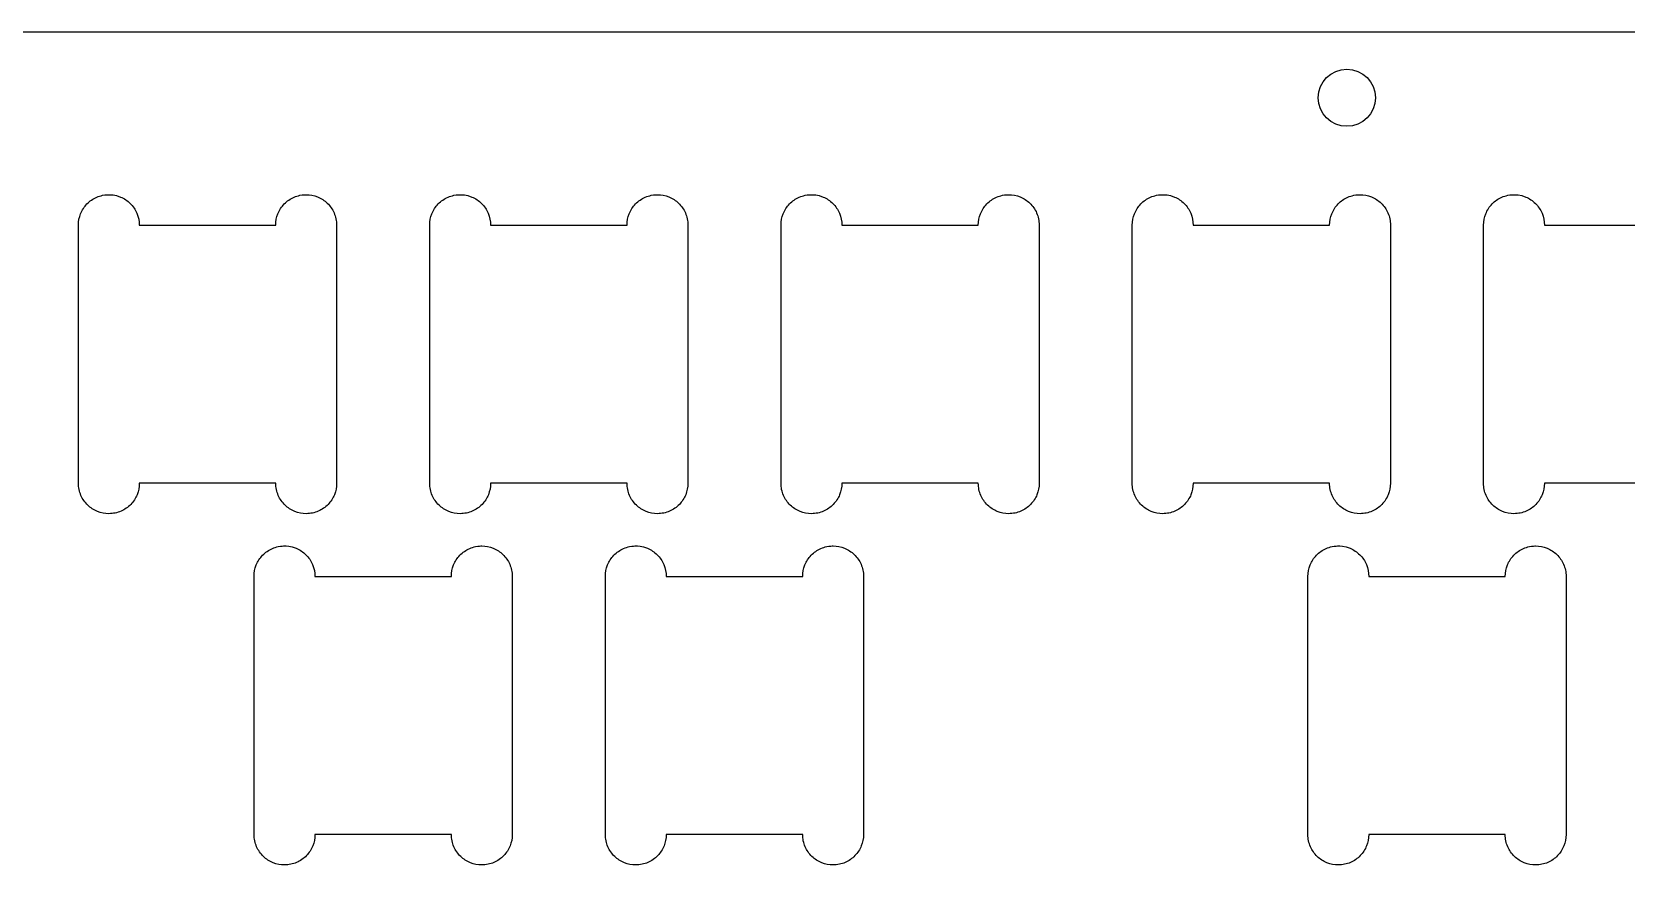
# Model space of a CAD drawing. Header units: millimetres. Extents: x -303 to 17, y 110 to 221.
# Drawn here: x -161.9 to -75.5, y 174.6 to 220.7 of the extents above; entities that cross this region are included whole.
import ezdxf

# ---------------------------------------------------------------- set-up
doc = ezdxf.new("R2010")
doc.units = ezdxf.units.MM
doc.layers.get('0').update_dxf_attribs({"linetype": 'CONTINUOUS'})

msp = doc.modelspace()

# ---------------------------------------------------------------- linework, layer by layer
for p, q in [((-159.4, 196.2), (-159.4, 210.2)), ((-156.1, 210.2), (-148.7, 210.2)), ((-145.4, 210.2), (-145.4, 196.2)), ((-140.35, 196.2), (-140.35, 210.2)), ((-137.05, 210.2), (-129.65, 210.2)), ((-126.35, 210.2), (-126.35, 196.2)), ((-121.3, 196.2), (-121.3, 210.2)), ((-118, 210.2), (-110.6, 210.2)), ((-107.3, 210.2), (-107.3, 196.2)), ((-102.25, 196.2), (-102.25, 210.2)), ((-98.95, 210.2), (-91.55, 210.2)), ((-88.25, 210.2), (-88.25, 196.2)), ((-83.2, 196.2), (-83.2, 210.2)), ((-79.9, 210.2), (-72.5, 210.2)), ((-148.7, 196.2), (-156.1, 196.2)), ((-129.65, 196.2), (-137.05, 196.2)), ((-110.6, 196.2), (-118, 196.2)), ((-91.55, 196.2), (-98.95, 196.2)), ((-72.5, 196.2), (-79.9, 196.2)), ((-149.875, 177.15), (-149.875, 191.15)), ((-146.575, 191.15), (-139.175, 191.15)), ((-135.875, 191.15), (-135.875, 177.15)), ((-130.825, 177.15), (-130.825, 191.15)), ((-127.525, 191.15), (-120.125, 191.15)), ((-116.825, 191.15), (-116.825, 177.15)), ((-92.725, 177.15), (-92.725, 191.15)), ((-89.425, 191.15), (-82.025, 191.15)), ((-78.725, 191.15), (-78.725, 177.15)), ((-139.175, 177.15), (-146.575, 177.15)), ((-120.125, 177.15), (-127.525, 177.15)), ((-82.025, 177.15), (-89.425, 177.15))]:
    msp.add_line(p, q)
msp.add_lwpolyline([(-301.228, 109.523, -0.414214), (-303.228, 111.523), (-303.228, 218.678, -0.414214), (-301.228, 220.678), (15.478, 220.678, -0.414214), (17.478, 218.678), (17.478, 168.723), (-79.522, 168.723, 0.414214), (-81.522, 166.723), (-81.522, 109.523)], format="xyb", close=True)
msp.add_circle((-90.615, 217.106), 1.55)
for points, knots in [([(-159.4, 210.2), (-159.4, 210.413), (-159.36, 210.622), (-159.201, 211.015), (-159.084, 211.193), (-158.787, 211.501), (-158.607, 211.627), (-158.306, 211.758), (-158.2, 211.792), (-157.923, 211.85), (-157.793, 211.85), (-157.75, 211.85)], [0, 0, 0, 0, 0.0638441, 0.0638441, 0.1272874, 0.1272874, 0.1925427, 0.1925427, 0.2260047, 0.2260047, 0.2775049, 0.2775049, 0.2775049, 0.2775049]), ([(-157.75, 211.85), (-157.674, 211.85), (-157.417, 211.85), (-156.919, 211.641), (-156.741, 211.523), (-156.437, 211.222), (-156.313, 211.041), (-156.143, 210.637), (-156.1, 210.421), (-156.1, 210.2)], [0.00002452, 0.00002452, 0.00002452, 0.00002452, 0.02255562, 0.02255562, 0.03701983, 0.03701983, 0.05189246, 0.05189246, 0.06697157, 0.06697157, 0.06697157, 0.06697157]), ([(-148.7, 210.2), (-148.7, 210.413), (-148.66, 210.622), (-148.501, 211.015), (-148.384, 211.193), (-148.087, 211.501), (-147.907, 211.627), (-147.606, 211.758), (-147.5, 211.792), (-147.223, 211.85), (-147.092, 211.85), (-147.05, 211.85)], [0, 0, 0, 0, 0.0638439, 0.0638439, 0.1272906, 0.1272906, 0.1925458, 0.1925458, 0.2259858, 0.2259858, 0.2775655, 0.2775655, 0.2775655, 0.2775655]), ([(-147.05, 211.85), (-146.837, 211.85), (-146.628, 211.81), (-146.235, 211.651), (-146.057, 211.534), (-145.749, 211.237), (-145.623, 211.057), (-145.492, 210.756), (-145.458, 210.65), (-145.412, 210.429), (-145.4, 210.315), (-145.4, 210.2)], [0, 0, 0, 0, 0.0638701, 0.0638701, 0.1273254, 0.1273254, 0.1925786, 0.1925786, 0.2260133, 0.2260133, 0.2604916, 0.2604916, 0.2604916, 0.2604916]), ([(-140.35, 210.2), (-140.35, 210.413), (-140.31, 210.622), (-140.151, 211.015), (-140.034, 211.193), (-139.737, 211.501), (-139.557, 211.627), (-139.256, 211.758), (-139.15, 211.792), (-138.873, 211.85), (-138.743, 211.85), (-138.7, 211.85)], [0, 0, 0, 0, 0.0638441, 0.0638441, 0.1272874, 0.1272874, 0.1925427, 0.1925427, 0.2260047, 0.2260047, 0.2775049, 0.2775049, 0.2775049, 0.2775049]), ([(-138.7, 211.85), (-138.624, 211.85), (-138.367, 211.85), (-137.869, 211.641), (-137.691, 211.523), (-137.387, 211.222), (-137.263, 211.041), (-137.093, 210.637), (-137.05, 210.421), (-137.05, 210.2)], [0.00002452, 0.00002452, 0.00002452, 0.00002452, 0.02255562, 0.02255562, 0.03701983, 0.03701983, 0.05189246, 0.05189246, 0.06697157, 0.06697157, 0.06697157, 0.06697157]), ([(-129.65, 210.2), (-129.65, 210.413), (-129.61, 210.622), (-129.451, 211.015), (-129.334, 211.193), (-129.037, 211.501), (-128.857, 211.627), (-128.556, 211.758), (-128.45, 211.792), (-128.173, 211.85), (-128.042, 211.85), (-128, 211.85)], [0, 0, 0, 0, 0.0638439, 0.0638439, 0.1272906, 0.1272906, 0.1925458, 0.1925458, 0.2259858, 0.2259858, 0.2775655, 0.2775655, 0.2775655, 0.2775655]), ([(-128, 211.85), (-127.787, 211.85), (-127.578, 211.81), (-127.185, 211.651), (-127.007, 211.534), (-126.699, 211.237), (-126.573, 211.057), (-126.442, 210.756), (-126.408, 210.65), (-126.362, 210.429), (-126.35, 210.315), (-126.35, 210.2)], [0, 0, 0, 0, 0.0638701, 0.0638701, 0.1273254, 0.1273254, 0.1925786, 0.1925786, 0.2260133, 0.2260133, 0.2604916, 0.2604916, 0.2604916, 0.2604916]), ([(-121.3, 210.2), (-121.3, 210.413), (-121.26, 210.622), (-121.101, 211.015), (-120.984, 211.193), (-120.687, 211.501), (-120.507, 211.627), (-120.206, 211.758), (-120.1, 211.792), (-119.823, 211.85), (-119.693, 211.85), (-119.65, 211.85)], [0, 0, 0, 0, 0.0638441, 0.0638441, 0.1272874, 0.1272874, 0.1925427, 0.1925427, 0.2260047, 0.2260047, 0.2775049, 0.2775049, 0.2775049, 0.2775049]), ([(-119.65, 211.85), (-119.574, 211.85), (-119.317, 211.85), (-118.819, 211.641), (-118.641, 211.523), (-118.337, 211.222), (-118.213, 211.041), (-118.043, 210.637), (-118, 210.421), (-118, 210.2)], [0.00002452, 0.00002452, 0.00002452, 0.00002452, 0.02255562, 0.02255562, 0.03701983, 0.03701983, 0.05189246, 0.05189246, 0.06697157, 0.06697157, 0.06697157, 0.06697157]), ([(-110.6, 210.2), (-110.6, 210.413), (-110.56, 210.622), (-110.401, 211.015), (-110.284, 211.193), (-109.987, 211.501), (-109.807, 211.627), (-109.506, 211.758), (-109.4, 211.792), (-109.123, 211.85), (-108.992, 211.85), (-108.95, 211.85)], [0, 0, 0, 0, 0.0638439, 0.0638439, 0.1272906, 0.1272906, 0.1925458, 0.1925458, 0.2259858, 0.2259858, 0.2775655, 0.2775655, 0.2775655, 0.2775655]), ([(-108.95, 211.85), (-108.737, 211.85), (-108.528, 211.81), (-108.135, 211.651), (-107.957, 211.534), (-107.649, 211.237), (-107.523, 211.057), (-107.392, 210.756), (-107.358, 210.65), (-107.312, 210.429), (-107.3, 210.315), (-107.3, 210.2)], [0, 0, 0, 0, 0.0638701, 0.0638701, 0.1273254, 0.1273254, 0.1925786, 0.1925786, 0.2260133, 0.2260133, 0.2604916, 0.2604916, 0.2604916, 0.2604916]), ([(-102.25, 210.2), (-102.25, 210.413), (-102.21, 210.622), (-102.051, 211.015), (-101.934, 211.193), (-101.637, 211.501), (-101.457, 211.627), (-101.156, 211.758), (-101.05, 211.792), (-100.773, 211.85), (-100.643, 211.85), (-100.6, 211.85)], [0, 0, 0, 0, 0.0638441, 0.0638441, 0.1272874, 0.1272874, 0.1925427, 0.1925427, 0.2260047, 0.2260047, 0.2775049, 0.2775049, 0.2775049, 0.2775049]), ([(-100.6, 211.85), (-100.524, 211.85), (-100.267, 211.85), (-99.769, 211.641), (-99.591, 211.523), (-99.287, 211.222), (-99.163, 211.041), (-98.993, 210.637), (-98.95, 210.421), (-98.95, 210.2)], [0.00002452, 0.00002452, 0.00002452, 0.00002452, 0.02255562, 0.02255562, 0.03701983, 0.03701983, 0.05189246, 0.05189246, 0.06697157, 0.06697157, 0.06697157, 0.06697157]), ([(-91.55, 210.2), (-91.55, 210.413), (-91.51, 210.622), (-91.351, 211.015), (-91.234, 211.193), (-90.937, 211.501), (-90.757, 211.627), (-90.456, 211.758), (-90.35, 211.792), (-90.073, 211.85), (-89.942, 211.85), (-89.9, 211.85)], [0, 0, 0, 0, 0.0638439, 0.0638439, 0.1272906, 0.1272906, 0.1925458, 0.1925458, 0.2259858, 0.2259858, 0.2775655, 0.2775655, 0.2775655, 0.2775655]), ([(-89.9, 211.85), (-89.687, 211.85), (-89.478, 211.81), (-89.085, 211.651), (-88.907, 211.534), (-88.599, 211.237), (-88.473, 211.057), (-88.342, 210.756), (-88.308, 210.65), (-88.262, 210.429), (-88.25, 210.315), (-88.25, 210.2)], [0, 0, 0, 0, 0.0638701, 0.0638701, 0.1273254, 0.1273254, 0.1925786, 0.1925786, 0.2260133, 0.2260133, 0.2604916, 0.2604916, 0.2604916, 0.2604916]), ([(-83.2, 210.2), (-83.2, 210.413), (-83.16, 210.622), (-83.001, 211.015), (-82.884, 211.193), (-82.587, 211.501), (-82.407, 211.627), (-82.106, 211.758), (-82, 211.792), (-81.723, 211.85), (-81.593, 211.85), (-81.55, 211.85)], [0, 0, 0, 0, 0.0638441, 0.0638441, 0.1272874, 0.1272874, 0.1925427, 0.1925427, 0.2260047, 0.2260047, 0.2775049, 0.2775049, 0.2775049, 0.2775049]), ([(-81.55, 211.85), (-81.474, 211.85), (-81.217, 211.85), (-80.719, 211.641), (-80.541, 211.523), (-80.237, 211.222), (-80.113, 211.041), (-79.943, 210.637), (-79.9, 210.421), (-79.9, 210.2)], [0.00002452, 0.00002452, 0.00002452, 0.00002452, 0.02255562, 0.02255562, 0.03701983, 0.03701983, 0.05189246, 0.05189246, 0.06697157, 0.06697157, 0.06697157, 0.06697157]), ([(-157.75, 194.55), (-157.963, 194.55), (-158.172, 194.59), (-158.565, 194.749), (-158.743, 194.866), (-159.051, 195.163), (-159.177, 195.343), (-159.308, 195.644), (-159.342, 195.75), (-159.388, 195.971), (-159.4, 196.085), (-159.4, 196.2)], [0, 0, 0, 0, 0.0638701, 0.0638701, 0.1273254, 0.1273254, 0.1925786, 0.1925786, 0.2260132, 0.2260132, 0.2604915, 0.2604915, 0.2604915, 0.2604915]), ([(-156.1, 196.2), (-156.1, 195.987), (-156.14, 195.778), (-156.299, 195.385), (-156.416, 195.207), (-156.713, 194.899), (-156.893, 194.773), (-157.194, 194.642), (-157.3, 194.608), (-157.521, 194.562), (-157.635, 194.55), (-157.75, 194.55)], [0, 0, 0, 0, 0.0638436, 0.0638436, 0.1272903, 0.1272903, 0.1925454, 0.1925454, 0.2259839, 0.2259839, 0.2604658, 0.2604658, 0.2604658, 0.2604658]), ([(-147.05, 194.55), (-147.263, 194.55), (-147.472, 194.59), (-147.865, 194.749), (-148.043, 194.866), (-148.351, 195.163), (-148.477, 195.343), (-148.608, 195.644), (-148.642, 195.75), (-148.688, 195.971), (-148.7, 196.085), (-148.7, 196.2)], [0, 0, 0, 0, 0.063837, 0.063837, 0.1272804, 0.1272804, 0.1925361, 0.1925361, 0.2259786, 0.2259786, 0.2604652, 0.2604652, 0.2604652, 0.2604652]), ([(-145.4, 196.2), (-145.4, 195.987), (-145.44, 195.778), (-145.599, 195.385), (-145.716, 195.207), (-146.013, 194.899), (-146.193, 194.773), (-146.494, 194.642), (-146.6, 194.608), (-146.821, 194.562), (-146.935, 194.55), (-147.05, 194.55)], [0, 0, 0, 0, 0.0638438, 0.0638438, 0.127287, 0.127287, 0.1925424, 0.1925424, 0.2259926, 0.2259926, 0.2604891, 0.2604891, 0.2604891, 0.2604891]), ([(-138.7, 194.55), (-138.913, 194.55), (-139.122, 194.59), (-139.515, 194.749), (-139.693, 194.866), (-140.001, 195.163), (-140.127, 195.343), (-140.258, 195.644), (-140.292, 195.75), (-140.338, 195.971), (-140.35, 196.085), (-140.35, 196.2)], [0, 0, 0, 0, 0.0638701, 0.0638701, 0.1273254, 0.1273254, 0.1925786, 0.1925786, 0.2260132, 0.2260132, 0.2604915, 0.2604915, 0.2604915, 0.2604915]), ([(-137.05, 196.2), (-137.05, 195.987), (-137.09, 195.778), (-137.249, 195.385), (-137.366, 195.207), (-137.663, 194.899), (-137.843, 194.773), (-138.144, 194.642), (-138.25, 194.608), (-138.471, 194.562), (-138.585, 194.55), (-138.7, 194.55)], [0, 0, 0, 0, 0.0638436, 0.0638436, 0.1272903, 0.1272903, 0.1925454, 0.1925454, 0.2259839, 0.2259839, 0.2604658, 0.2604658, 0.2604658, 0.2604658]), ([(-128, 194.55), (-128.213, 194.55), (-128.422, 194.59), (-128.815, 194.749), (-128.993, 194.866), (-129.301, 195.163), (-129.427, 195.343), (-129.558, 195.644), (-129.592, 195.75), (-129.638, 195.971), (-129.65, 196.085), (-129.65, 196.2)], [0, 0, 0, 0, 0.063837, 0.063837, 0.1272804, 0.1272804, 0.1925361, 0.1925361, 0.2259786, 0.2259786, 0.2604652, 0.2604652, 0.2604652, 0.2604652]), ([(-126.35, 196.2), (-126.35, 195.987), (-126.39, 195.778), (-126.549, 195.385), (-126.666, 195.207), (-126.963, 194.899), (-127.143, 194.773), (-127.444, 194.642), (-127.55, 194.608), (-127.771, 194.562), (-127.885, 194.55), (-128, 194.55)], [0, 0, 0, 0, 0.0638438, 0.0638438, 0.127287, 0.127287, 0.1925424, 0.1925424, 0.2259926, 0.2259926, 0.2604891, 0.2604891, 0.2604891, 0.2604891]), ([(-119.65, 194.55), (-119.863, 194.55), (-120.072, 194.59), (-120.465, 194.749), (-120.643, 194.866), (-120.951, 195.163), (-121.077, 195.343), (-121.208, 195.644), (-121.242, 195.75), (-121.288, 195.971), (-121.3, 196.085), (-121.3, 196.2)], [0, 0, 0, 0, 0.0638701, 0.0638701, 0.1273254, 0.1273254, 0.1925786, 0.1925786, 0.2260132, 0.2260132, 0.2604915, 0.2604915, 0.2604915, 0.2604915]), ([(-118, 196.2), (-118, 195.987), (-118.04, 195.778), (-118.199, 195.385), (-118.316, 195.207), (-118.613, 194.899), (-118.793, 194.773), (-119.094, 194.642), (-119.2, 194.608), (-119.421, 194.562), (-119.535, 194.55), (-119.65, 194.55)], [0, 0, 0, 0, 0.0638436, 0.0638436, 0.1272903, 0.1272903, 0.1925454, 0.1925454, 0.2259839, 0.2259839, 0.2604658, 0.2604658, 0.2604658, 0.2604658]), ([(-108.95, 194.55), (-109.163, 194.55), (-109.372, 194.59), (-109.765, 194.749), (-109.943, 194.866), (-110.251, 195.163), (-110.377, 195.343), (-110.508, 195.644), (-110.542, 195.75), (-110.588, 195.971), (-110.6, 196.085), (-110.6, 196.2)], [0, 0, 0, 0, 0.063837, 0.063837, 0.1272804, 0.1272804, 0.1925361, 0.1925361, 0.2259786, 0.2259786, 0.2604652, 0.2604652, 0.2604652, 0.2604652]), ([(-107.3, 196.2), (-107.3, 195.987), (-107.34, 195.778), (-107.499, 195.385), (-107.616, 195.207), (-107.913, 194.899), (-108.093, 194.773), (-108.394, 194.642), (-108.5, 194.608), (-108.721, 194.562), (-108.835, 194.55), (-108.95, 194.55)], [0, 0, 0, 0, 0.0638438, 0.0638438, 0.127287, 0.127287, 0.1925424, 0.1925424, 0.2259926, 0.2259926, 0.2604891, 0.2604891, 0.2604891, 0.2604891]), ([(-100.6, 194.55), (-100.813, 194.55), (-101.022, 194.59), (-101.415, 194.749), (-101.593, 194.866), (-101.901, 195.163), (-102.027, 195.343), (-102.158, 195.644), (-102.192, 195.75), (-102.238, 195.971), (-102.25, 196.085), (-102.25, 196.2)], [0, 0, 0, 0, 0.0638701, 0.0638701, 0.1273254, 0.1273254, 0.1925786, 0.1925786, 0.2260132, 0.2260132, 0.2604915, 0.2604915, 0.2604915, 0.2604915]), ([(-98.95, 196.2), (-98.95, 195.987), (-98.99, 195.778), (-99.149, 195.385), (-99.266, 195.207), (-99.563, 194.899), (-99.743, 194.773), (-100.044, 194.642), (-100.15, 194.608), (-100.371, 194.562), (-100.485, 194.55), (-100.6, 194.55)], [0, 0, 0, 0, 0.0638436, 0.0638436, 0.1272903, 0.1272903, 0.1925454, 0.1925454, 0.2259839, 0.2259839, 0.2604658, 0.2604658, 0.2604658, 0.2604658]), ([(-89.9, 194.55), (-90.113, 194.55), (-90.322, 194.59), (-90.715, 194.749), (-90.893, 194.866), (-91.201, 195.163), (-91.327, 195.343), (-91.458, 195.644), (-91.492, 195.75), (-91.538, 195.971), (-91.55, 196.085), (-91.55, 196.2)], [0, 0, 0, 0, 0.063837, 0.063837, 0.1272804, 0.1272804, 0.1925361, 0.1925361, 0.2259786, 0.2259786, 0.2604652, 0.2604652, 0.2604652, 0.2604652]), ([(-88.25, 196.2), (-88.25, 195.987), (-88.29, 195.778), (-88.449, 195.385), (-88.566, 195.207), (-88.863, 194.899), (-89.043, 194.773), (-89.344, 194.642), (-89.45, 194.608), (-89.671, 194.562), (-89.785, 194.55), (-89.9, 194.55)], [0, 0, 0, 0, 0.0638438, 0.0638438, 0.127287, 0.127287, 0.1925424, 0.1925424, 0.2259926, 0.2259926, 0.2604891, 0.2604891, 0.2604891, 0.2604891]), ([(-81.55, 194.55), (-81.763, 194.55), (-81.972, 194.59), (-82.365, 194.749), (-82.543, 194.866), (-82.851, 195.163), (-82.977, 195.343), (-83.108, 195.644), (-83.142, 195.75), (-83.188, 195.971), (-83.2, 196.085), (-83.2, 196.2)], [0, 0, 0, 0, 0.0638701, 0.0638701, 0.1273254, 0.1273254, 0.1925786, 0.1925786, 0.2260132, 0.2260132, 0.2604915, 0.2604915, 0.2604915, 0.2604915]), ([(-79.9, 196.2), (-79.9, 195.987), (-79.94, 195.778), (-80.099, 195.385), (-80.216, 195.207), (-80.513, 194.899), (-80.693, 194.773), (-80.994, 194.642), (-81.1, 194.608), (-81.321, 194.562), (-81.435, 194.55), (-81.55, 194.55)], [0, 0, 0, 0, 0.0638436, 0.0638436, 0.1272903, 0.1272903, 0.1925454, 0.1925454, 0.2259839, 0.2259839, 0.2604658, 0.2604658, 0.2604658, 0.2604658]), ([(-149.875, 191.15), (-149.875, 191.363), (-149.835, 191.572), (-149.676, 191.965), (-149.559, 192.143), (-149.262, 192.451), (-149.082, 192.577), (-148.781, 192.708), (-148.675, 192.742), (-148.398, 192.8), (-148.268, 192.8), (-148.225, 192.8)], [0, 0, 0, 0, 0.0638441, 0.0638441, 0.1272874, 0.1272874, 0.1925427, 0.1925427, 0.2260047, 0.2260047, 0.2775049, 0.2775049, 0.2775049, 0.2775049]), ([(-148.225, 192.8), (-148.149, 192.8), (-147.892, 192.8), (-147.394, 192.591), (-147.216, 192.473), (-146.912, 192.172), (-146.788, 191.991), (-146.618, 191.587), (-146.575, 191.371), (-146.575, 191.15)], [0.00002452, 0.00002452, 0.00002452, 0.00002452, 0.02255562, 0.02255562, 0.03701983, 0.03701983, 0.05189246, 0.05189246, 0.06697157, 0.06697157, 0.06697157, 0.06697157]), ([(-139.175, 191.15), (-139.175, 191.363), (-139.135, 191.572), (-138.976, 191.965), (-138.859, 192.143), (-138.562, 192.451), (-138.382, 192.577), (-138.081, 192.708), (-137.975, 192.742), (-137.698, 192.8), (-137.567, 192.8), (-137.525, 192.8)], [0, 0, 0, 0, 0.0638439, 0.0638439, 0.1272906, 0.1272906, 0.1925458, 0.1925458, 0.2259858, 0.2259858, 0.2775655, 0.2775655, 0.2775655, 0.2775655]), ([(-137.525, 192.8), (-137.312, 192.8), (-137.103, 192.76), (-136.71, 192.601), (-136.532, 192.484), (-136.224, 192.187), (-136.098, 192.007), (-135.967, 191.706), (-135.933, 191.6), (-135.887, 191.379), (-135.875, 191.265), (-135.875, 191.15)], [0, 0, 0, 0, 0.0638701, 0.0638701, 0.1273254, 0.1273254, 0.1925786, 0.1925786, 0.2260133, 0.2260133, 0.2604916, 0.2604916, 0.2604916, 0.2604916]), ([(-130.825, 191.15), (-130.825, 191.363), (-130.785, 191.572), (-130.626, 191.965), (-130.509, 192.143), (-130.212, 192.451), (-130.032, 192.577), (-129.731, 192.708), (-129.625, 192.742), (-129.348, 192.8), (-129.218, 192.8), (-129.175, 192.8)], [0, 0, 0, 0, 0.0638441, 0.0638441, 0.1272874, 0.1272874, 0.1925427, 0.1925427, 0.2260047, 0.2260047, 0.2775049, 0.2775049, 0.2775049, 0.2775049]), ([(-129.175, 192.8), (-129.099, 192.8), (-128.842, 192.8), (-128.344, 192.591), (-128.166, 192.473), (-127.862, 192.172), (-127.738, 191.991), (-127.568, 191.587), (-127.525, 191.371), (-127.525, 191.15)], [0.00002452, 0.00002452, 0.00002452, 0.00002452, 0.02255562, 0.02255562, 0.03701983, 0.03701983, 0.05189246, 0.05189246, 0.06697157, 0.06697157, 0.06697157, 0.06697157]), ([(-120.125, 191.15), (-120.125, 191.363), (-120.085, 191.572), (-119.926, 191.965), (-119.809, 192.143), (-119.512, 192.451), (-119.332, 192.577), (-119.031, 192.708), (-118.925, 192.742), (-118.648, 192.8), (-118.517, 192.8), (-118.475, 192.8)], [0, 0, 0, 0, 0.0638439, 0.0638439, 0.1272906, 0.1272906, 0.1925458, 0.1925458, 0.2259858, 0.2259858, 0.2775655, 0.2775655, 0.2775655, 0.2775655]), ([(-118.475, 192.8), (-118.262, 192.8), (-118.053, 192.76), (-117.66, 192.601), (-117.482, 192.484), (-117.174, 192.187), (-117.048, 192.007), (-116.917, 191.706), (-116.883, 191.6), (-116.837, 191.379), (-116.825, 191.265), (-116.825, 191.15)], [0, 0, 0, 0, 0.0638701, 0.0638701, 0.1273254, 0.1273254, 0.1925786, 0.1925786, 0.2260133, 0.2260133, 0.2604916, 0.2604916, 0.2604916, 0.2604916]), ([(-92.725, 191.15), (-92.725, 191.363), (-92.685, 191.572), (-92.526, 191.965), (-92.409, 192.143), (-92.112, 192.451), (-91.932, 192.577), (-91.631, 192.708), (-91.525, 192.742), (-91.248, 192.8), (-91.118, 192.8), (-91.075, 192.8)], [0, 0, 0, 0, 0.0638441, 0.0638441, 0.1272874, 0.1272874, 0.1925427, 0.1925427, 0.2260047, 0.2260047, 0.2775049, 0.2775049, 0.2775049, 0.2775049]), ([(-91.075, 192.8), (-90.999, 192.8), (-90.742, 192.8), (-90.244, 192.591), (-90.066, 192.473), (-89.762, 192.172), (-89.638, 191.991), (-89.468, 191.587), (-89.425, 191.371), (-89.425, 191.15)], [0.00002452, 0.00002452, 0.00002452, 0.00002452, 0.02255562, 0.02255562, 0.03701983, 0.03701983, 0.05189246, 0.05189246, 0.06697157, 0.06697157, 0.06697157, 0.06697157]), ([(-82.025, 191.15), (-82.025, 191.363), (-81.985, 191.572), (-81.826, 191.965), (-81.709, 192.143), (-81.412, 192.451), (-81.232, 192.577), (-80.931, 192.708), (-80.825, 192.742), (-80.548, 192.8), (-80.417, 192.8), (-80.375, 192.8)], [0, 0, 0, 0, 0.0638439, 0.0638439, 0.1272906, 0.1272906, 0.1925458, 0.1925458, 0.2259858, 0.2259858, 0.2775655, 0.2775655, 0.2775655, 0.2775655]), ([(-80.375, 192.8), (-80.162, 192.8), (-79.953, 192.76), (-79.56, 192.601), (-79.382, 192.484), (-79.074, 192.187), (-78.948, 192.007), (-78.817, 191.706), (-78.783, 191.6), (-78.737, 191.379), (-78.725, 191.265), (-78.725, 191.15)], [0, 0, 0, 0, 0.0638701, 0.0638701, 0.1273254, 0.1273254, 0.1925786, 0.1925786, 0.2260133, 0.2260133, 0.2604916, 0.2604916, 0.2604916, 0.2604916]), ([(-148.225, 175.5), (-148.438, 175.5), (-148.647, 175.54), (-149.04, 175.699), (-149.218, 175.816), (-149.526, 176.113), (-149.652, 176.293), (-149.783, 176.594), (-149.817, 176.7), (-149.863, 176.921), (-149.875, 177.035), (-149.875, 177.15)], [0, 0, 0, 0, 0.0638701, 0.0638701, 0.1273254, 0.1273254, 0.1925786, 0.1925786, 0.2260132, 0.2260132, 0.2604915, 0.2604915, 0.2604915, 0.2604915]), ([(-146.575, 177.15), (-146.575, 176.937), (-146.615, 176.728), (-146.774, 176.335), (-146.891, 176.157), (-147.188, 175.849), (-147.368, 175.723), (-147.669, 175.592), (-147.775, 175.558), (-147.996, 175.512), (-148.11, 175.5), (-148.225, 175.5)], [0, 0, 0, 0, 0.0638436, 0.0638436, 0.1272903, 0.1272903, 0.1925454, 0.1925454, 0.2259839, 0.2259839, 0.2604658, 0.2604658, 0.2604658, 0.2604658]), ([(-137.525, 175.5), (-137.738, 175.5), (-137.947, 175.54), (-138.34, 175.699), (-138.518, 175.816), (-138.826, 176.113), (-138.952, 176.293), (-139.083, 176.594), (-139.117, 176.7), (-139.163, 176.921), (-139.175, 177.035), (-139.175, 177.15)], [0, 0, 0, 0, 0.063837, 0.063837, 0.1272804, 0.1272804, 0.1925361, 0.1925361, 0.2259786, 0.2259786, 0.2604652, 0.2604652, 0.2604652, 0.2604652]), ([(-135.875, 177.15), (-135.875, 176.937), (-135.915, 176.728), (-136.074, 176.335), (-136.191, 176.157), (-136.488, 175.849), (-136.668, 175.723), (-136.969, 175.592), (-137.075, 175.558), (-137.296, 175.512), (-137.41, 175.5), (-137.525, 175.5)], [0, 0, 0, 0, 0.0638438, 0.0638438, 0.127287, 0.127287, 0.1925424, 0.1925424, 0.2259926, 0.2259926, 0.2604891, 0.2604891, 0.2604891, 0.2604891]), ([(-129.175, 175.5), (-129.388, 175.5), (-129.597, 175.54), (-129.99, 175.699), (-130.168, 175.816), (-130.476, 176.113), (-130.602, 176.293), (-130.733, 176.594), (-130.767, 176.7), (-130.813, 176.921), (-130.825, 177.035), (-130.825, 177.15)], [0, 0, 0, 0, 0.0638701, 0.0638701, 0.1273254, 0.1273254, 0.1925786, 0.1925786, 0.2260132, 0.2260132, 0.2604915, 0.2604915, 0.2604915, 0.2604915]), ([(-127.525, 177.15), (-127.525, 176.937), (-127.565, 176.728), (-127.724, 176.335), (-127.841, 176.157), (-128.138, 175.849), (-128.318, 175.723), (-128.619, 175.592), (-128.725, 175.558), (-128.946, 175.512), (-129.06, 175.5), (-129.175, 175.5)], [0, 0, 0, 0, 0.0638436, 0.0638436, 0.1272903, 0.1272903, 0.1925454, 0.1925454, 0.2259839, 0.2259839, 0.2604658, 0.2604658, 0.2604658, 0.2604658]), ([(-118.475, 175.5), (-118.688, 175.5), (-118.897, 175.54), (-119.29, 175.699), (-119.468, 175.816), (-119.776, 176.113), (-119.902, 176.293), (-120.033, 176.594), (-120.067, 176.7), (-120.113, 176.921), (-120.125, 177.035), (-120.125, 177.15)], [0, 0, 0, 0, 0.063837, 0.063837, 0.1272804, 0.1272804, 0.1925361, 0.1925361, 0.2259786, 0.2259786, 0.2604652, 0.2604652, 0.2604652, 0.2604652]), ([(-116.825, 177.15), (-116.825, 176.937), (-116.865, 176.728), (-117.024, 176.335), (-117.141, 176.157), (-117.438, 175.849), (-117.618, 175.723), (-117.919, 175.592), (-118.025, 175.558), (-118.246, 175.512), (-118.36, 175.5), (-118.475, 175.5)], [0, 0, 0, 0, 0.0638438, 0.0638438, 0.127287, 0.127287, 0.1925424, 0.1925424, 0.2259926, 0.2259926, 0.2604891, 0.2604891, 0.2604891, 0.2604891]), ([(-91.075, 175.5), (-91.288, 175.5), (-91.497, 175.54), (-91.89, 175.699), (-92.068, 175.816), (-92.376, 176.113), (-92.502, 176.293), (-92.633, 176.594), (-92.667, 176.7), (-92.713, 176.921), (-92.725, 177.035), (-92.725, 177.15)], [0, 0, 0, 0, 0.0638701, 0.0638701, 0.1273254, 0.1273254, 0.1925786, 0.1925786, 0.2260132, 0.2260132, 0.2604915, 0.2604915, 0.2604915, 0.2604915]), ([(-89.425, 177.15), (-89.425, 176.937), (-89.465, 176.728), (-89.624, 176.335), (-89.741, 176.157), (-90.038, 175.849), (-90.218, 175.723), (-90.519, 175.592), (-90.625, 175.558), (-90.846, 175.512), (-90.96, 175.5), (-91.075, 175.5)], [0, 0, 0, 0, 0.0638436, 0.0638436, 0.1272903, 0.1272903, 0.1925454, 0.1925454, 0.2259839, 0.2259839, 0.2604658, 0.2604658, 0.2604658, 0.2604658]), ([(-80.375, 175.5), (-80.588, 175.5), (-80.797, 175.54), (-81.19, 175.699), (-81.368, 175.816), (-81.676, 176.113), (-81.802, 176.293), (-81.933, 176.594), (-81.967, 176.7), (-82.013, 176.921), (-82.025, 177.035), (-82.025, 177.15)], [0, 0, 0, 0, 0.063837, 0.063837, 0.1272804, 0.1272804, 0.1925361, 0.1925361, 0.2259786, 0.2259786, 0.2604652, 0.2604652, 0.2604652, 0.2604652]), ([(-78.725, 177.15), (-78.725, 176.937), (-78.765, 176.728), (-78.924, 176.335), (-79.041, 176.157), (-79.338, 175.849), (-79.518, 175.723), (-79.819, 175.592), (-79.925, 175.558), (-80.146, 175.512), (-80.26, 175.5), (-80.375, 175.5)], [0, 0, 0, 0, 0.0638438, 0.0638438, 0.127287, 0.127287, 0.1925424, 0.1925424, 0.2259926, 0.2259926, 0.2604891, 0.2604891, 0.2604891, 0.2604891])]:
    msp.add_open_spline(points, degree=3, knots=knots)

doc.saveas('drawing.dxf')
